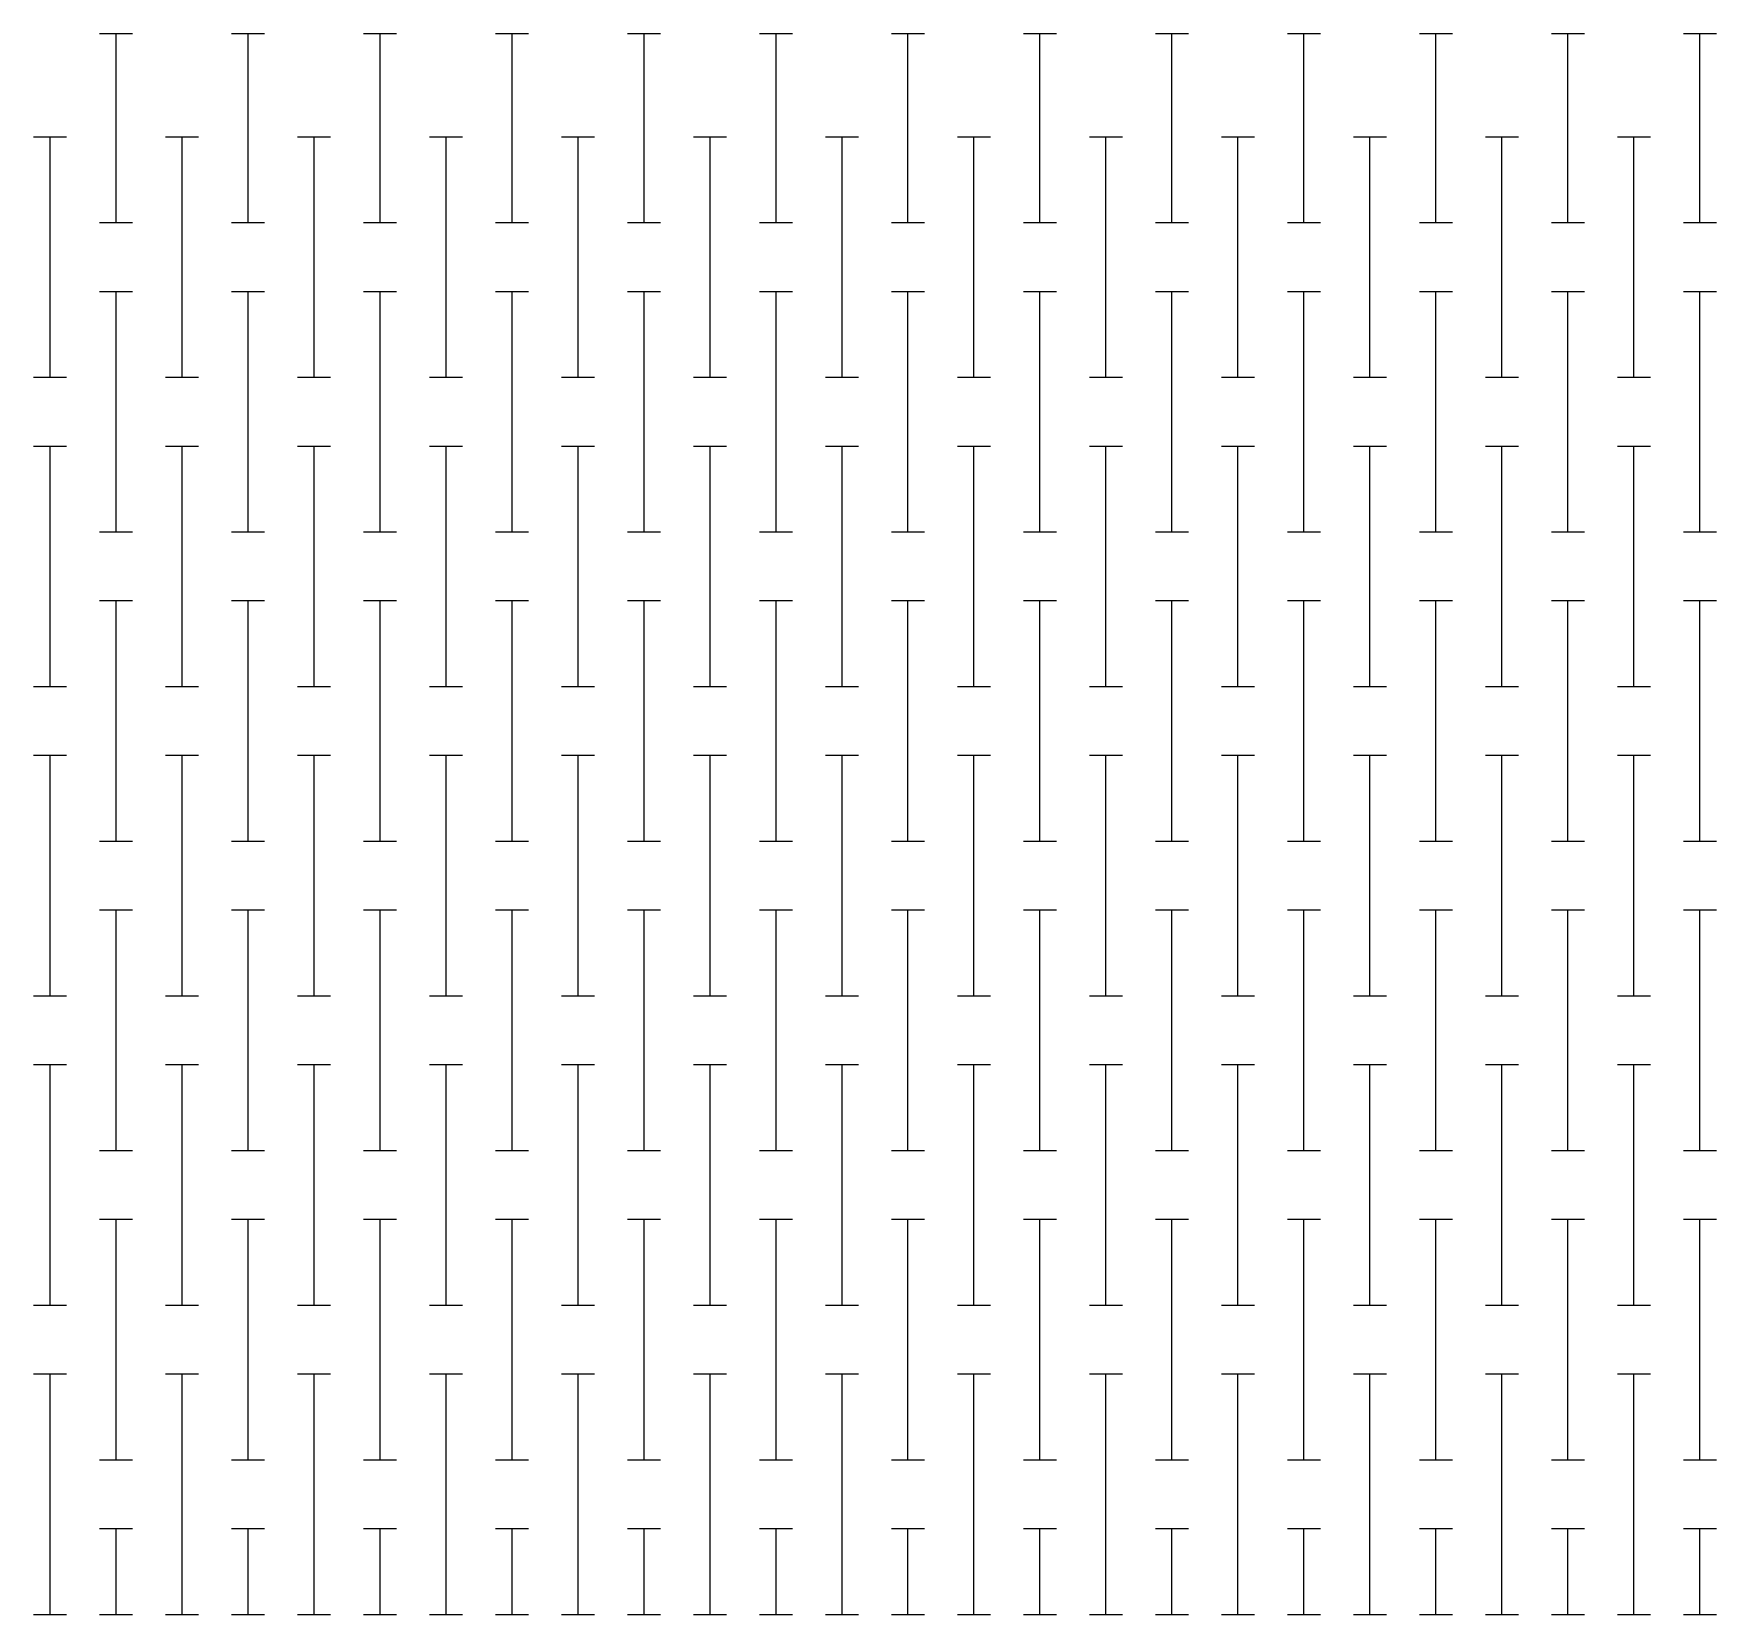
# Model space of a CAD drawing. Header units: millimetres. Extents: x 1 to 98.9, y 4 to 96.
import ezdxf

# ---------------------------------------------------------------- set-up
doc = ezdxf.new("R2010")
doc.units = ezdxf.units.MM
doc.layers.add('CUT', color=1, linetype='Continuous')

msp = doc.modelspace()

# ---------------------------------------------------------------- linework, layer by layer
at = {"layer": 'CUT'}
for points in [[(4.8, 96), (6.72, 96)], [(5.76, 85), (5.76, 96)], [(12.48, 96), (14.4, 96)], [(13.44, 85), (13.44, 96)], [(20.16, 96), (22.08, 96)], [(21.12, 85), (21.12, 96)], [(27.84, 96), (29.76, 96)], [(28.8, 85), (28.8, 96)], [(35.52, 96), (37.44, 96)], [(36.48, 85), (36.48, 96)], [(43.2, 96), (45.12, 96)], [(44.16, 85), (44.16, 96)], [(50.88, 96), (52.8, 96)], [(51.84, 85), (51.84, 96)], [(58.56, 96), (60.48, 96)], [(59.52, 85), (59.52, 96)], [(66.24, 96), (68.16, 96)], [(67.2, 85), (67.2, 96)], [(73.92, 96), (75.84, 96)], [(74.88, 85), (74.88, 96)], [(81.6, 96), (83.52, 96)], [(82.56, 85), (82.56, 96)], [(89.28, 96), (91.2, 96)], [(90.24, 85), (90.24, 96)], [(96.96, 96), (98.88, 96)], [(97.92, 85), (97.92, 96)], [(0.96, 90), (2.88, 90)], [(1.92, 76), (1.92, 90)], [(8.64, 90), (10.56, 90)], [(9.6, 76), (9.6, 90)], [(16.32, 90), (18.24, 90)], [(17.28, 76), (17.28, 90)], [(24, 90), (25.92, 90)], [(24.96, 76), (24.96, 90)], [(31.68, 90), (33.6, 90)], [(32.64, 76), (32.64, 90)], [(39.36, 90), (41.28, 90)], [(40.32, 76), (40.32, 90)], [(47.04, 90), (48.96, 90)], [(48, 76), (48, 90)], [(54.72, 90), (56.64, 90)], [(55.68, 76), (55.68, 90)], [(62.4, 90), (64.32, 90)], [(63.36, 76), (63.36, 90)], [(70.08, 90), (72, 90)], [(71.04, 76), (71.04, 90)], [(77.76, 90), (79.68, 90)], [(78.72, 76), (78.72, 90)], [(85.44, 90), (87.36, 90)], [(86.4, 76), (86.4, 90)], [(93.12, 90), (95.04, 90)], [(94.08, 76), (94.08, 90)], [(4.8, 85), (6.72, 85)], [(12.48, 85), (14.4, 85)], [(20.16, 85), (22.08, 85)], [(27.84, 85), (29.76, 85)], [(35.52, 85), (37.44, 85)], [(43.2, 85), (45.12, 85)], [(50.88, 85), (52.8, 85)], [(58.56, 85), (60.48, 85)], [(66.24, 85), (68.16, 85)], [(73.92, 85), (75.84, 85)], [(81.6, 85), (83.52, 85)], [(89.28, 85), (91.2, 85)], [(96.96, 85), (98.88, 85)], [(4.8, 81), (6.72, 81)], [(5.76, 67), (5.76, 81)], [(12.48, 81), (14.4, 81)], [(13.44, 67), (13.44, 81)], [(20.16, 81), (22.08, 81)], [(21.12, 67), (21.12, 81)], [(27.84, 81), (29.76, 81)], [(28.8, 67), (28.8, 81)], [(35.52, 81), (37.44, 81)], [(36.48, 67), (36.48, 81)], [(43.2, 81), (45.12, 81)], [(44.16, 67), (44.16, 81)], [(50.88, 81), (52.8, 81)], [(51.84, 67), (51.84, 81)], [(58.56, 81), (60.48, 81)], [(59.52, 67), (59.52, 81)], [(66.24, 81), (68.16, 81)], [(67.2, 67), (67.2, 81)], [(73.92, 81), (75.84, 81)], [(74.88, 67), (74.88, 81)], [(81.6, 81), (83.52, 81)], [(82.56, 67), (82.56, 81)], [(89.28, 81), (91.2, 81)], [(90.24, 67), (90.24, 81)], [(96.96, 81), (98.88, 81)], [(97.92, 67), (97.92, 81)], [(0.96, 76), (2.88, 76)], [(8.64, 76), (10.56, 76)], [(16.32, 76), (18.24, 76)], [(24, 76), (25.92, 76)], [(31.68, 76), (33.6, 76)], [(39.36, 76), (41.28, 76)], [(47.04, 76), (48.96, 76)], [(54.72, 76), (56.64, 76)], [(62.4, 76), (64.32, 76)], [(70.08, 76), (72, 76)], [(77.76, 76), (79.68, 76)], [(85.44, 76), (87.36, 76)], [(93.12, 76), (95.04, 76)], [(0.96, 72), (2.88, 72)], [(1.92, 58), (1.92, 72)], [(8.64, 72), (10.56, 72)], [(9.6, 58), (9.6, 72)], [(16.32, 72), (18.24, 72)], [(17.28, 58), (17.28, 72)], [(24, 72), (25.92, 72)], [(24.96, 58), (24.96, 72)], [(31.68, 72), (33.6, 72)], [(32.64, 58), (32.64, 72)], [(39.36, 72), (41.28, 72)], [(40.32, 58), (40.32, 72)], [(47.04, 72), (48.96, 72)], [(48, 58), (48, 72)], [(54.72, 72), (56.64, 72)], [(55.68, 58), (55.68, 72)], [(62.4, 72), (64.32, 72)], [(63.36, 58), (63.36, 72)], [(70.08, 72), (72, 72)], [(71.04, 58), (71.04, 72)], [(77.76, 72), (79.68, 72)], [(78.72, 58), (78.72, 72)], [(85.44, 72), (87.36, 72)], [(86.4, 58), (86.4, 72)], [(93.12, 72), (95.04, 72)], [(94.08, 58), (94.08, 72)], [(4.8, 67), (6.72, 67)], [(12.48, 67), (14.4, 67)], [(20.16, 67), (22.08, 67)], [(27.84, 67), (29.76, 67)], [(35.52, 67), (37.44, 67)], [(43.2, 67), (45.12, 67)], [(50.88, 67), (52.8, 67)], [(58.56, 67), (60.48, 67)], [(66.24, 67), (68.16, 67)], [(73.92, 67), (75.84, 67)], [(81.6, 67), (83.52, 67)], [(89.28, 67), (91.2, 67)], [(96.96, 67), (98.88, 67)], [(4.8, 63), (6.72, 63)], [(5.76, 49), (5.76, 63)], [(12.48, 63), (14.4, 63)], [(13.44, 49), (13.44, 63)], [(20.16, 63), (22.08, 63)], [(21.12, 49), (21.12, 63)], [(27.84, 63), (29.76, 63)], [(28.8, 49), (28.8, 63)], [(35.52, 63), (37.44, 63)], [(36.48, 49), (36.48, 63)], [(43.2, 63), (45.12, 63)], [(44.16, 49), (44.16, 63)], [(50.88, 63), (52.8, 63)], [(51.84, 49), (51.84, 63)], [(58.56, 63), (60.48, 63)], [(59.52, 49), (59.52, 63)], [(66.24, 63), (68.16, 63)], [(67.2, 49), (67.2, 63)], [(73.92, 63), (75.84, 63)], [(74.88, 49), (74.88, 63)], [(81.6, 63), (83.52, 63)], [(82.56, 49), (82.56, 63)], [(89.28, 63), (91.2, 63)], [(90.24, 49), (90.24, 63)], [(96.96, 63), (98.88, 63)], [(97.92, 49), (97.92, 63)], [(0.96, 58), (2.88, 58)], [(8.64, 58), (10.56, 58)], [(16.32, 58), (18.24, 58)], [(24, 58), (25.92, 58)], [(31.68, 58), (33.6, 58)], [(39.36, 58), (41.28, 58)], [(47.04, 58), (48.96, 58)], [(54.72, 58), (56.64, 58)], [(62.4, 58), (64.32, 58)], [(70.08, 58), (72, 58)], [(77.76, 58), (79.68, 58)], [(85.44, 58), (87.36, 58)], [(93.12, 58), (95.04, 58)], [(0.96, 54), (2.88, 54)], [(1.92, 40), (1.92, 54)], [(8.64, 54), (10.56, 54)], [(9.6, 40), (9.6, 54)], [(16.32, 54), (18.24, 54)], [(17.28, 40), (17.28, 54)], [(24, 54), (25.92, 54)], [(24.96, 40), (24.96, 54)], [(31.68, 54), (33.6, 54)], [(32.64, 40), (32.64, 54)], [(39.36, 54), (41.28, 54)], [(40.32, 40), (40.32, 54)], [(47.04, 54), (48.96, 54)], [(48, 40), (48, 54)], [(54.72, 54), (56.64, 54)], [(55.68, 40), (55.68, 54)], [(62.4, 54), (64.32, 54)], [(63.36, 40), (63.36, 54)], [(70.08, 54), (72, 54)], [(71.04, 40), (71.04, 54)], [(77.76, 54), (79.68, 54)], [(78.72, 40), (78.72, 54)], [(85.44, 54), (87.36, 54)], [(86.4, 40), (86.4, 54)], [(93.12, 54), (95.04, 54)], [(94.08, 40), (94.08, 54)], [(4.8, 49), (6.72, 49)], [(12.48, 49), (14.4, 49)], [(20.16, 49), (22.08, 49)], [(27.84, 49), (29.76, 49)], [(35.52, 49), (37.44, 49)], [(43.2, 49), (45.12, 49)], [(50.88, 49), (52.8, 49)], [(58.56, 49), (60.48, 49)], [(66.24, 49), (68.16, 49)], [(73.92, 49), (75.84, 49)], [(81.6, 49), (83.52, 49)], [(89.28, 49), (91.2, 49)], [(96.96, 49), (98.88, 49)], [(4.8, 45), (6.72, 45)], [(5.76, 31), (5.76, 45)], [(12.48, 45), (14.4, 45)], [(13.44, 31), (13.44, 45)], [(20.16, 45), (22.08, 45)], [(21.12, 31), (21.12, 45)], [(27.84, 45), (29.76, 45)], [(28.8, 31), (28.8, 45)], [(35.52, 45), (37.44, 45)], [(36.48, 31), (36.48, 45)], [(43.2, 45), (45.12, 45)], [(44.16, 31), (44.16, 45)], [(50.88, 45), (52.8, 45)], [(51.84, 31), (51.84, 45)], [(58.56, 45), (60.48, 45)], [(59.52, 31), (59.52, 45)], [(66.24, 45), (68.16, 45)], [(67.2, 31), (67.2, 45)], [(73.92, 45), (75.84, 45)], [(74.88, 31), (74.88, 45)], [(81.6, 45), (83.52, 45)], [(82.56, 31), (82.56, 45)], [(89.28, 45), (91.2, 45)], [(90.24, 31), (90.24, 45)], [(96.96, 45), (98.88, 45)], [(97.92, 31), (97.92, 45)], [(0.96, 40), (2.88, 40)], [(8.64, 40), (10.56, 40)], [(16.32, 40), (18.24, 40)], [(24, 40), (25.92, 40)], [(31.68, 40), (33.6, 40)], [(39.36, 40), (41.28, 40)], [(47.04, 40), (48.96, 40)], [(54.72, 40), (56.64, 40)], [(62.4, 40), (64.32, 40)], [(70.08, 40), (72, 40)], [(77.76, 40), (79.68, 40)], [(85.44, 40), (87.36, 40)], [(93.12, 40), (95.04, 40)], [(0.96, 36), (2.88, 36)], [(1.92, 22), (1.92, 36)], [(8.64, 36), (10.56, 36)], [(9.6, 22), (9.6, 36)], [(16.32, 36), (18.24, 36)], [(17.28, 22), (17.28, 36)], [(24, 36), (25.92, 36)], [(24.96, 22), (24.96, 36)], [(31.68, 36), (33.6, 36)], [(32.64, 22), (32.64, 36)], [(39.36, 36), (41.28, 36)], [(40.32, 22), (40.32, 36)], [(47.04, 36), (48.96, 36)], [(48, 22), (48, 36)], [(54.72, 36), (56.64, 36)], [(55.68, 22), (55.68, 36)], [(62.4, 36), (64.32, 36)], [(63.36, 22), (63.36, 36)], [(70.08, 36), (72, 36)], [(71.04, 22), (71.04, 36)], [(77.76, 36), (79.68, 36)], [(78.72, 22), (78.72, 36)], [(85.44, 36), (87.36, 36)], [(86.4, 22), (86.4, 36)], [(93.12, 36), (95.04, 36)], [(94.08, 22), (94.08, 36)], [(4.8, 31), (6.72, 31)], [(12.48, 31), (14.4, 31)], [(20.16, 31), (22.08, 31)], [(27.84, 31), (29.76, 31)], [(35.52, 31), (37.44, 31)], [(43.2, 31), (45.12, 31)], [(50.88, 31), (52.8, 31)], [(58.56, 31), (60.48, 31)], [(66.24, 31), (68.16, 31)], [(73.92, 31), (75.84, 31)], [(81.6, 31), (83.52, 31)], [(89.28, 31), (91.2, 31)], [(96.96, 31), (98.88, 31)], [(4.8, 27), (6.72, 27)], [(5.76, 13), (5.76, 27)], [(12.48, 27), (14.4, 27)], [(13.44, 13), (13.44, 27)], [(20.16, 27), (22.08, 27)], [(21.12, 13), (21.12, 27)], [(27.84, 27), (29.76, 27)], [(28.8, 13), (28.8, 27)], [(35.52, 27), (37.44, 27)], [(36.48, 13), (36.48, 27)], [(43.2, 27), (45.12, 27)], [(44.16, 13), (44.16, 27)], [(50.88, 27), (52.8, 27)], [(51.84, 13), (51.84, 27)], [(58.56, 27), (60.48, 27)], [(59.52, 13), (59.52, 27)], [(66.24, 27), (68.16, 27)], [(67.2, 13), (67.2, 27)], [(73.92, 27), (75.84, 27)], [(74.88, 13), (74.88, 27)], [(81.6, 27), (83.52, 27)], [(82.56, 13), (82.56, 27)], [(89.28, 27), (91.2, 27)], [(90.24, 13), (90.24, 27)], [(96.96, 27), (98.88, 27)], [(97.92, 13), (97.92, 27)], [(0.96, 22), (2.88, 22)], [(8.64, 22), (10.56, 22)], [(16.32, 22), (18.24, 22)], [(24, 22), (25.92, 22)], [(31.68, 22), (33.6, 22)], [(39.36, 22), (41.28, 22)], [(47.04, 22), (48.96, 22)], [(54.72, 22), (56.64, 22)], [(62.4, 22), (64.32, 22)], [(70.08, 22), (72, 22)], [(77.76, 22), (79.68, 22)], [(85.44, 22), (87.36, 22)], [(93.12, 22), (95.04, 22)], [(0.96, 18), (2.88, 18)], [(1.92, 4), (1.92, 18)], [(8.64, 18), (10.56, 18)], [(9.6, 4), (9.6, 18)], [(16.32, 18), (18.24, 18)], [(17.28, 4), (17.28, 18)], [(24, 18), (25.92, 18)], [(24.96, 4), (24.96, 18)], [(31.68, 18), (33.6, 18)], [(32.64, 4), (32.64, 18)], [(39.36, 18), (41.28, 18)], [(40.32, 4), (40.32, 18)], [(47.04, 18), (48.96, 18)], [(48, 4), (48, 18)], [(54.72, 18), (56.64, 18)], [(55.68, 4), (55.68, 18)], [(62.4, 18), (64.32, 18)], [(63.36, 4), (63.36, 18)], [(70.08, 18), (72, 18)], [(71.04, 4), (71.04, 18)], [(77.76, 18), (79.68, 18)], [(78.72, 4), (78.72, 18)], [(85.44, 18), (87.36, 18)], [(86.4, 4), (86.4, 18)], [(93.12, 18), (95.04, 18)], [(94.08, 4), (94.08, 18)], [(4.8, 13), (6.72, 13)], [(12.48, 13), (14.4, 13)], [(20.16, 13), (22.08, 13)], [(27.84, 13), (29.76, 13)], [(35.52, 13), (37.44, 13)], [(43.2, 13), (45.12, 13)], [(50.88, 13), (52.8, 13)], [(58.56, 13), (60.48, 13)], [(66.24, 13), (68.16, 13)], [(73.92, 13), (75.84, 13)], [(81.6, 13), (83.52, 13)], [(89.28, 13), (91.2, 13)], [(96.96, 13), (98.88, 13)], [(4.8, 9), (6.72, 9)], [(5.76, 4), (5.76, 9)], [(12.48, 9), (14.4, 9)], [(13.44, 4), (13.44, 9)], [(20.16, 9), (22.08, 9)], [(21.12, 4), (21.12, 9)], [(27.84, 9), (29.76, 9)], [(28.8, 4), (28.8, 9)], [(35.52, 9), (37.44, 9)], [(36.48, 4), (36.48, 9)], [(43.2, 9), (45.12, 9)], [(44.16, 4), (44.16, 9)], [(50.88, 9), (52.8, 9)], [(51.84, 4), (51.84, 9)], [(58.56, 9), (60.48, 9)], [(59.52, 4), (59.52, 9)], [(66.24, 9), (68.16, 9)], [(67.2, 4), (67.2, 9)], [(73.92, 9), (75.84, 9)], [(74.88, 4), (74.88, 9)], [(81.6, 9), (83.52, 9)], [(82.56, 4), (82.56, 9)], [(89.28, 9), (91.2, 9)], [(90.24, 4), (90.24, 9)], [(96.96, 9), (98.88, 9)], [(97.92, 4), (97.92, 9)], [(0.96, 4), (2.88, 4)], [(4.8, 4), (6.72, 4)], [(8.64, 4), (10.56, 4)], [(12.48, 4), (14.4, 4)], [(16.32, 4), (18.24, 4)], [(20.16, 4), (22.08, 4)], [(24, 4), (25.92, 4)], [(27.84, 4), (29.76, 4)], [(31.68, 4), (33.6, 4)], [(35.52, 4), (37.44, 4)], [(39.36, 4), (41.28, 4)], [(43.2, 4), (45.12, 4)], [(47.04, 4), (48.96, 4)], [(50.88, 4), (52.8, 4)], [(54.72, 4), (56.64, 4)], [(58.56, 4), (60.48, 4)], [(62.4, 4), (64.32, 4)], [(66.24, 4), (68.16, 4)], [(70.08, 4), (72, 4)], [(73.92, 4), (75.84, 4)], [(77.76, 4), (79.68, 4)], [(81.6, 4), (83.52, 4)], [(85.44, 4), (87.36, 4)], [(89.28, 4), (91.2, 4)], [(93.12, 4), (95.04, 4)], [(96.96, 4), (98.88, 4)]]:
    msp.add_lwpolyline(points, dxfattribs=at)

doc.saveas('drawing.dxf')
